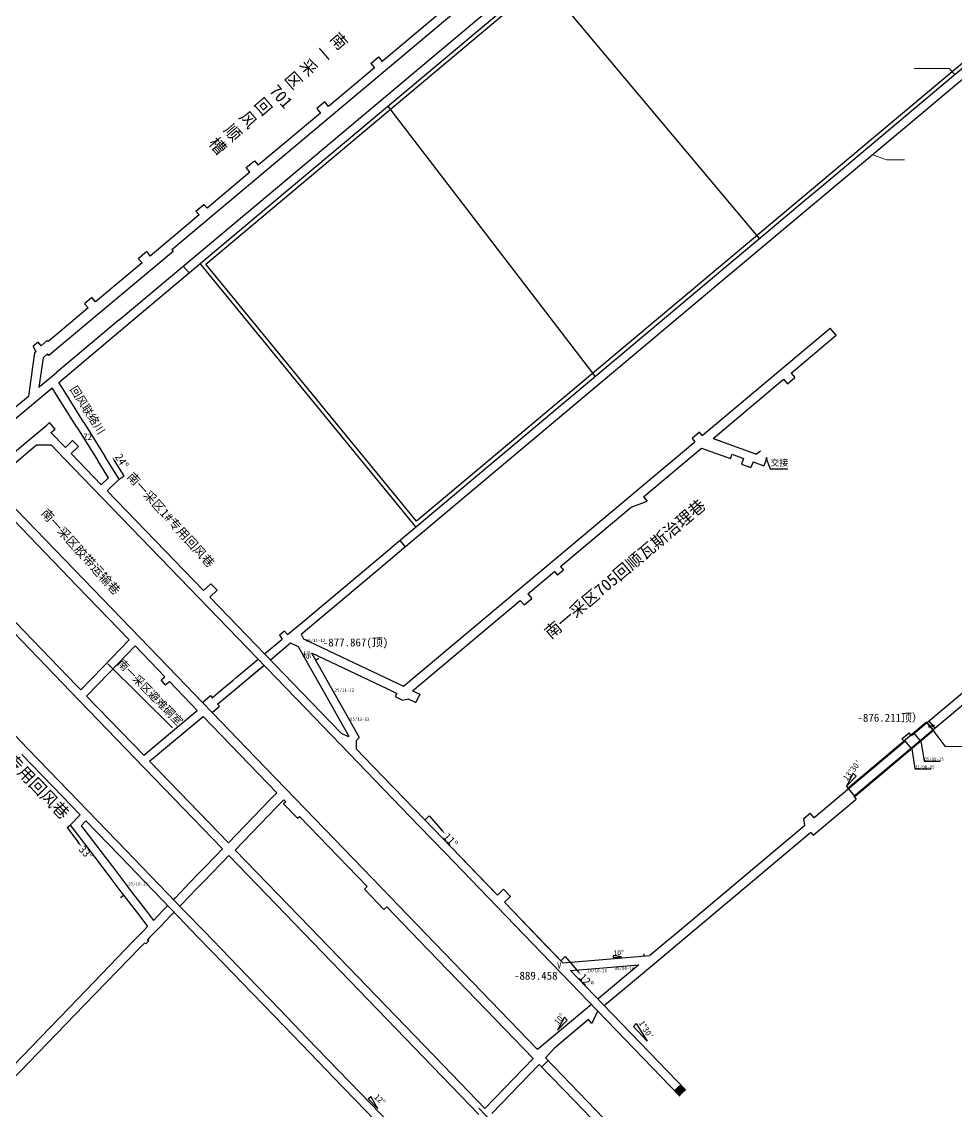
# Model space of a CAD drawing. Header units: millimetres. Extents: x 41513366 to 41522434, y 4590966 to 4600634.
# Drawn here: x 41518859 to 41519326, y 4593962 to 4594506 of the extents above; entities that cross this region are included whole.
import ezdxf

# ---------------------------------------------------------------- set-up
doc = ezdxf.new("R2010")
doc.units = ezdxf.units.MM
doc.linetypes.add('ACAD_ISO04W100', pattern=[30, 24, -3, 0, -3])
doc.layers.get('0').update_dxf_attribs({"lineweight": 18})
for name, color, linetype, lineweight in [('2014年工作面月末位置', 150, 'Continuous', 18), ('2016年12煤进尺', 7, 'Continuous', 18), ('7煤巷道', 6, 'Continuous', 18), ('7煤巷道名称', 6, 'Continuous', 18), ('图纸改动标记', 2, 'Continuous', 18), ('岩巷', 30, 'Continuous', 18), ('岩巷巷道名称', 30, 'Continuous', 18), ('设计', 4, 'Continuous', 18)]:
    doc.layers.add(name, color=color, linetype=linetype, lineweight=lineweight)
doc.styles.add('仿宋_GB2312', font='')
doc.styles.add('正等线体', font='simhei.ttf')
doc.styles.get('仿宋_GB2312').set_extended_font_data('宋体')

# ---------------------------------------------------------------- blocks, each defined once
blk = doc.blocks.new('*X38')
at = {"layer": '岩巷巷道名称', "linetype": 'Continuous', "lineweight": -2}
blk.add_hatch(color=0, dxfattribs=at).paths.add_polyline_path([(41518901.89, 4594185.55), (41518903.89, 4594184.01), (41518903.45, 4594183.56)], flags=0)
at = {"layer": '岩巷巷道名称', "color": 0, "linetype": 'Continuous', "lineweight": -2}
blk.add_line((41518901.89, 4594185.55), (41518934.17, 4594153.55), dxfattribs=at)
at = {"layer": '岩巷巷道名称', "color": 0, "lineweight": -2}
blk.add_line((41518934.17, 4594153.55), (41518934.17, 4594153.55), dxfattribs=at)
blk = doc.blocks.new('*X39')
at = {"layer": '图纸改动标记', "color": 3, "linetype": 'ByBlock', "lineweight": 0, "ltscale": 2}
for p, q in [((41519322.24, 4594483.04), (41519304.78, 4594483.04)), ((41519325.08, 4594480), (41519322.24, 4594483.04))]:
    blk.add_line(p, q, dxfattribs=at)
blk = doc.blocks.new('*X40')
at = {"layer": '图纸改动标记', "linetype": 'Continuous', "lineweight": 0, "ltscale": 2}
blk.add_hatch(color=0, dxfattribs=at).paths.add_polyline_path([(41519284.14, 4594439.9), (41519286.59, 4594439.32), (41519286.38, 4594438.74)], flags=0)
at = {"layer": '图纸改动标记', "color": 0, "linetype": 'Continuous', "lineweight": 0, "ltscale": 2}
for p, q in [((41519284.14, 4594439.9), (41519290.88, 4594437.39)), ((41519290.88, 4594437.39), (41519299.88, 4594437.39))]:
    blk.add_line(p, q, dxfattribs=at)
at = {"layer": '图纸改动标记', "color": 0, "linetype": 'ByBlock', "lineweight": 0, "ltscale": 2}
blk.add_line((41519299.88, 4594437.39), (41519299.88, 4594437.39), dxfattribs=at)

msp = doc.modelspace()

# ---------------------------------------------------------------- hatches: boundary and pattern name
at = {"layer": '图纸改动标记', "lineweight": -3, "ltscale": 2}
msp.add_hatch(color=3, dxfattribs=at).paths.add_polyline_path([(41519190.6653, 4593972.545), (41519187.8867, 4593975.4224), (41519184.8733, 4593972.5124), (41519187.6441, 4593969.6274)], flags=0)
at = {"layer": '岩巷', "lineweight": -3}
h = msp.add_hatch(color=256, dxfattribs=at)
h.paths.add_polyline_path([(41518904.0199, 4594288.8838), (41518905.2202, 4594286.0718), (41518905.6328, 4594286.3542)], flags=0)
h.paths.add_polyline_path([(41518904.0199, 4594288.8838), (41518905.6328, 4594286.3542), (41518906.0359, 4594286.6501)], flags=0)
for points in [[(41519068.7903, 4594103.15), (41519068.0404, 4594102.4885), (41519070.4, 4594100.5695)], [(41518887.2854, 4594096.8785), (41518886.4911, 4594096.2709), (41518888.7111, 4594094.192)], [(41519136.6405, 4594032.8895), (41519135.8906, 4594032.228), (41519138.2501, 4594030.309)]]:
    msp.add_hatch(color=256, dxfattribs=at).paths.add_polyline_path(points, flags=0)

# ---------------------------------------------------------------- linework, layer by layer
at = {"color": 3, "lineweight": -3, "ltscale": 0.001}
msp.add_line((41519118.597, 4593984.1358), (41519121.9058, 4593987.3311), dxfattribs=at)
at = {"color": 30, "lineweight": -3, "ltscale": 2}
msp.add_lwpolyline([(41519005.6575, 4594187.4457), (41519007.3247, 4594188.3855)], dxfattribs=at)
at = {"color": 4, "lineweight": -3, "ltscale": 0.3}
msp.add_lwpolyline([(41518881.919, 4594013.1515), (41518881.9192, 4594013.1513)], dxfattribs=at)
at = {"layer": '2014年工作面月末位置', "color": 150, "lineweight": -3, "ltscale": 0.5}
for p, q in [((41519227.4894, 4594398.1077), (41519118.1498, 4594528.2803)), ((41519145.4049, 4594329.3196), (41519041.8351, 4594464.3337)), ((41519055.7706, 4594254.0191), (41518948.0042, 4594385.5118))]:
    msp.add_line(p, q, dxfattribs=at)
at = {"layer": '2014年工作面月末位置', "color": 150, "lineweight": -3}
msp.add_lwpolyline([(41520222.9218, 4595348.1081), (41519441.0702, 4594692.0559), (41519496.2798, 4594626.2596), (41519056.0359, 4594256.8506), (41518950.834, 4594385.2142), (41520168.4732, 4595406.9954), (41520171.4287, 4595409.4753), (41520222.922, 4595348.1079)], dxfattribs=at)
at = {"layer": '2016年12煤进尺', "color": 0, "lineweight": -3, "ltscale": 2}
for p, q in [((41518942.4426, 4594380.8451), (41518939.5504, 4594384.292)), ((41519047.717, 4594247.2594), (41519050.4167, 4594244.0419)), ((41518949.0671, 4594166.3111), (41518953.9416, 4594161.2633))]:
    msp.add_line(p, q, dxfattribs=at)
at = {"layer": '2016年12煤进尺', "color": 1, "lineweight": -3, "ltscale": 2}
msp.add_line((41519087.169, 4593963.56), (41519155.538, 4593892.762), dxfattribs=at)
at = {"layer": '7煤巷道', "lineweight": -3}
for p, q in [((41519063.3476, 4594488.1702), (41519512.281, 4594864.87)), ((41519066.2402, 4594484.7228), (41519166.8577, 4594569.1509)), ((41519321.2501, 4594476.7812), (41519349.1227, 4594500.1691)), ((41519323.9494, 4594473.5644), (41519351.8219, 4594496.9523)), ((41518982.4607, 4594420.298), (41519063.3476, 4594488.1702)), ((41518985.3534, 4594416.8507), (41519066.2401, 4594484.7229)), ((41519033.1877, 4594485.5752), (41519037.0179, 4594488.7891)), ((41519033.1877, 4594485.5752), (41519035.0518, 4594483.3537)), ((41519037.0179, 4594488.7891), (41519038.882, 4594486.5676)), ((41519304.3972, 4594462.6399), (41519321.2501, 4594476.7812)), ((41519307.0964, 4594459.4231), (41519323.9494, 4594473.5644)), ((41519258.4346, 4594424.0727), (41519304.3972, 4594462.6399)), ((41519261.1338, 4594420.8559), (41519307.0964, 4594459.4231)), ((41519259.8381, 4594425.5115), (41519259.8602, 4594425.53)), ((41518907.4885, 4594357.3889), (41518982.4607, 4594420.298)), ((41519206.7387, 4594375.2118), (41519261.1344, 4594420.8553)), ((41519250.0081, 4594417.002), (41519258.4346, 4594424.0727)), ((41518910.3811, 4594353.9415), (41518985.3533, 4594416.8508)), ((41519230.8505, 4594400.9269), (41519250.0081, 4594417.002)), ((41519204.039, 4594378.4293), (41519230.8505, 4594400.9269)), ((41519169.567, 4594349.5038), (41519204.039, 4594378.4293)), ((41519172.2667, 4594346.2864), (41519206.7387, 4594375.2118)), ((41518907.4886, 4594357.3887), (41518876.2301, 4594331.1598)), ((41518877.3015, 4594326.1845), (41518910.3814, 4594353.9413)), ((41519137.3583, 4594322.4774), (41519169.567, 4594349.5038)), ((41519265.7809, 4594349.7456), (41519262.824, 4594353.2694)), ((41519140.058, 4594319.26), (41519172.2667, 4594346.2864)), ((41518868.4188, 4594324.6055), (41518876.2301, 4594331.1599)), ((41519239.5278, 4594327.7166), (41519241.4561, 4594325.4185)), ((41519241.4561, 4594325.4185), (41519245.2097, 4594328.5681)), ((41519243.2814, 4594330.8663), (41519245.2097, 4594328.5681)), ((41518876.7072, 4594319.2101), (41518874.0525, 4594323.4583)), ((41518880.269, 4594321.4359), (41518877.3015, 4594326.1845)), ((41519047.0538, 4594246.7029), (41519137.3583, 4594322.4774)), ((41519049.7535, 4594243.4855), (41519140.058, 4594319.26)), ((41519204.3541, 4594298.202), (41519207.9132, 4594296.9065)), ((41519204.3541, 4594298.202), (41519226.0549, 4594290.3031)), ((41519198.5885, 4594293.3641), (41519212.9776, 4594288.1266)), ((41519212.9776, 4594288.1266), (41519213.888, 4594290.2621)), ((41519213.888, 4594290.2621), (41519219.5479, 4594288.202)), ((41519227.9121, 4594291.8616), (41519226.0549, 4594290.3031)), ((41519219.5479, 4594288.202), (41519218.5218, 4594285.3829)), ((41519218.5218, 4594285.3829), (41519223.2203, 4594283.6727)), ((41519224.2464, 4594286.4918), (41519223.2203, 4594283.6727)), ((41519224.2464, 4594286.4918), (41519229.6596, 4594284.5214)), ((41519231.0961, 4594288.4681), (41519229.6596, 4594284.5214)), ((41519230.612, 4594288.6443), (41519231.0961, 4594288.4681)), ((41518839.8637, 4594272.7727), (41518886.5471, 4594224.4306)), ((41518843.3851, 4594275.7477), (41518889.8558, 4594227.6259)), ((41519169.5884, 4594269.0304), (41519171.3882, 4594266.8855)), ((41519163.3834, 4594263.8238), (41519171.3882, 4594266.8855)), ((41518883.1274, 4594171.8286), (41518810.0067, 4594247.5473)), ((41518813.2224, 4594250.2642), (41518886.121, 4594174.7713)), ((41519037.2074, 4594238.4408), (41519047.0538, 4594246.7029)), ((41519039.9072, 4594235.2234), (41519049.7529, 4594243.4862)), ((41518998.061, 4594205.5931), (41519037.2074, 4594238.4408)), ((41518998.3721, 4594200.3712), (41519039.9072, 4594235.2234)), ((41519125.0812, 4594231.6844), (41519126.5596, 4594229.9225)), ((41519129.5472, 4594232.4294), (41519126.5596, 4594229.9225)), ((41519128.0688, 4594234.1913), (41519129.5472, 4594232.4294)), ((41518886.5471, 4594224.4306), (41518912.4986, 4594197.557)), ((41518889.8558, 4594227.6259), (41518936.4337, 4594179.393)), ((41519109.8493, 4594214.987), (41519113.6795, 4594218.201)), ((41519111.7512, 4594220.4991), (41519113.6795, 4594218.201)), ((41519107.9209, 4594217.2852), (41519109.8493, 4594214.987)), ((41519383.8476, 4594216.9999), (41519303.4997, 4594149.5808)), ((41518991.6922, 4594200.2502), (41518998.061, 4594205.5931)), ((41518980.1361, 4594190.5536), (41518988.9344, 4594197.9362)), ((41518999.6844, 4594198.0428), (41519005.5888, 4594195.2364)), ((41518915.4179, 4594194.534), (41518930.3541, 4594179.0671)), ((41518983.0608, 4594187.525), (41518993.1991, 4594196.032)), ((41518968.6846, 4594175.4618), (41518977.6953, 4594183.0227)), ((41518888.3093, 4594172.5093), (41518886.123, 4594174.7732)), ((41518930.5398, 4594175.0456), (41518928.4829, 4594177.4969)), ((41518932.5824, 4594176.7596), (41518946.5096, 4594162.3376)), ((41518936.4337, 4594179.393), (41518949.0671, 4594166.3111)), ((41518967.1505, 4594174.1746), (41518968.6846, 4594175.4618)), ((41518919.9876, 4594133.6595), (41518883.1274, 4594171.8286)), ((41518919.7862, 4594139.9139), (41518891.2286, 4594169.4862)), ((41518919.7862, 4594139.9139), (41518946.5096, 4594162.3376)), ((41518922.7108, 4594136.8853), (41518949.4163, 4594159.3276)), ((41518949.4163, 4594159.3276), (41518986.2465, 4594121.1888)), ((41518953.9416, 4594161.2633), (41518971.1764, 4594143.416)), ((41519311.1914, 4594156.0348), (41519314.1367, 4594152.5015)), ((41519298.6903, 4594148.156), (41519302.2141, 4594151.1129)), ((41519299.9759, 4594146.624), (41519298.6903, 4594148.156)), ((41519303.4997, 4594149.5808), (41519302.2141, 4594151.1129)), ((41518971.1764, 4594143.416), (41519029.5322, 4594082.9868)), ((41519299.9759, 4594146.6239), (41519254.7793, 4594108.6994)), ((41518962.058, 4594096.1401), (41518922.7108, 4594136.8853)), ((41518959.1385, 4594093.1167), (41518919.9872, 4594133.6591)), ((41518982.7698, 4594117.5885), (41518962.058, 4594096.1401)), ((41519254.2969, 4594099.94), (41519275.7461, 4594117.9381)), ((41519274.5891, 4594119.317), (41519275.7461, 4594117.9381)), ((41518986.3666, 4594114.1152), (41518965.5334, 4594092.5412)), ((41519249.5815, 4594108.2542), (41519252.8509, 4594110.9976)), ((41519254.7793, 4594108.6994), (41519252.8509, 4594110.9976)), ((41519250.183, 4594104.8427), (41519192.4556, 4594056.4036)), ((41519250.183, 4594104.8427), (41519249.5815, 4594108.2542)), ((41519253.1399, 4594101.3189), (41519254.2969, 4594099.94)), ((41518999.7951, 4594051.0155), (41518962.3358, 4594089.8057)), ((41519002.8165, 4594053.9332), (41518965.5334, 4594092.5412)), ((41519029.5322, 4594082.9868), (41519060.7916, 4594050.6168)), ((41519041.2376, 4594064.2439), (41519057.4828, 4594047.4215)), ((41519087.3115, 4593960.3899), (41518999.7951, 4594051.0155)), ((41519060.7916, 4594050.6168), (41519116.4993, 4593992.9297)), ((41519120.5365, 4593988.7491), (41519162.1911, 4593945.6145))]:
    msp.add_line(p, q, dxfattribs=at)
at = {"layer": '7煤巷道', "color": 4, "lineweight": -3}
msp.add_line((41519230.612, 4594288.6443), (41519231.0961, 4594288.4681), dxfattribs=at)
at = {"layer": '7煤巷道', "lineweight": -3}
for points in [[(41519279.7644, 4594682.8148), (41518933.7536, 4594392.4813)], [(41519100.649, 4594538.3956), (41519038.882, 4594486.5676)], [(41519035.0518, 4594483.3537), (41519012.0703, 4594464.0702)], [(41519012.0703, 4594464.0702), (41519010.2062, 4594466.2917), (41519006.2228, 4594462.9493), (41519008.0868, 4594460.7277)], [(41519008.0868, 4594460.7277), (41518976.9872, 4594434.6324)], [(41518972.8505, 4594431.1614), (41518970.9222, 4594433.4595), (41518975.0589, 4594436.9306), (41518976.9872, 4594434.6324)], [(41518972.8505, 4594431.1614), (41518951.4012, 4594413.1635)], [(41518947.4991, 4594409.8796), (41518945.8874, 4594411.8004), (41518949.7942, 4594415.0786), (41518951.406, 4594413.1578)], [(41519629.1009, 4594416.7882), (41519274.5891, 4594119.317)], [(41518947.4943, 4594409.8853), (41518922.9808, 4594389.3163)], [(41518933.7534, 4594392.4816), (41518934.4605, 4594391.639), (41518872.4108, 4594339.5732), (41518871.7037, 4594340.4159), (41518869.4543, 4594338.5284), (41518867.8238, 4594327.1436)], [(41518918.9223, 4594385.9108), (41518917.0598, 4594388.1337), (41518921.1215, 4594391.5321), (41518922.9856, 4594389.3105)], [(41518918.9223, 4594385.9108), (41518895.7097, 4594366.4334)], [(41518892.0326, 4594363.3481), (41518877.8827, 4594351.475)], [(41519198.8326, 4594299.5737), (41519262.824, 4594353.2694)], [(41519243.2815, 4594330.8662), (41519265.7809, 4594349.7456)], [(41518865.9026, 4594341.4225), (41518865.2437, 4594340.8696), (41518863.3693, 4594327.7816)], [(41518863.3693, 4594327.7816), (41518862.1626, 4594319.356)], [(41518867.8238, 4594327.1436), (41518867.3294, 4594323.6914), (41518868.4188, 4594324.6055)], [(41519204.3541, 4594298.202), (41519239.5279, 4594327.7165)], [(41518854.3753, 4594306.9474), (41518874.0525, 4594323.4583)], [(41518851.4827, 4594310.3946), (41518862.1626, 4594319.356)], [(41519198.8326, 4594299.5737), (41519197.4425, 4594301.2304), (41519193.7655, 4594298.145), (41519195.1556, 4594296.4883)], [(41519049.5744, 4594174.3299), (41519195.1556, 4594296.4883)], [(41519169.5887, 4594269.03), (41519198.5885, 4594293.3641)], [(41519128.0693, 4594234.1907), (41519163.3849, 4594263.8243)], [(41519111.7517, 4594220.4985), (41519125.0817, 4594231.6838)], [(41519054.1429, 4594172.1584), (41519107.9215, 4594217.2845)], [(41518991.6922, 4594200.2502), (41518990.0454, 4594201.891), (41518987.5941, 4594199.8341), (41518988.9344, 4594197.9362)], [(41518912.4986, 4594197.557), (41518899.2998, 4594183.8899), (41518888.3073, 4594172.5073)], [(41518998.3716, 4594200.3721), (41518999.6844, 4594198.0428)], [(41518915.4179, 4594194.534), (41518902.321, 4594180.9722), (41518891.2267, 4594169.4842)], [(41518993.1991, 4594196.032), (41518997.0203, 4594194.2158)], [(41519003.6141, 4594191.0818), (41519041.5486, 4594173.0531)], [(41519005.5888, 4594195.2364), (41519043.5227, 4594177.208), (41519049.5744, 4594174.3299)], [(41518949.0671, 4594166.3111), (41518953.1223, 4594169.7138), (41518954.0222, 4594168.6414), (41518957.8628, 4594171.864), (41518964.4508, 4594177.392), (41518965.9848, 4594178.6792), (41518974.9956, 4594186.2401), (41518976.9109, 4594187.8473)], [(41518953.9416, 4594161.2633), (41518957.6219, 4594164.3514), (41518956.7219, 4594165.424), (41518979.8356, 4594184.8187)], [(41518888.3073, 4594172.5073), (41518886.121, 4594174.7713)], [(41518928.4829, 4594177.4969), (41518930.3541, 4594179.0671)], [(41518930.5398, 4594175.0456), (41518932.5824, 4594176.7596)], [(41518919.7843, 4594139.9124), (41518891.2267, 4594169.4842)], [(41519041.5473, 4594173.0506), (41519046.2573, 4594170.8126), (41519045.4853, 4594169.1877), (41519049.0853, 4594167.4771), (41519051.8574, 4594168.1518), (41519055.6992, 4594166.3264)], [(41519054.1417, 4594172.159), (41519057.673, 4594170.4806), (41519055.6892, 4594166.3055)], [(41518962.0567, 4594096.1388), (41518923.007, 4594136.5753)], [(41518982.7698, 4594117.5885), (41518986.2465, 4594121.1888)], [(41518986.3666, 4594114.1152), (41518989.7219, 4594117.5899), (41518990.7112, 4594116.5655), (41518989.7039, 4594115.5928), (41518996.6505, 4594108.3994), (41518997.6576, 4594109.372), (41519031.5122, 4594074.3145)], [(41519253.1399, 4594101.3189), (41519173.9633, 4594034.8817)], [(41518959.1385, 4594093.1167), (41518955.6631, 4594089.5178), (41518949.9932, 4594083.6462), (41518947.2146, 4594080.7688), (41518943.0467, 4594076.4527), (41518935.4056, 4594068.5399), (41518934.6718, 4594067.78)], [(41518962.3358, 4594089.8057), (41518958.8605, 4594086.2068), (41518953.3022, 4594080.4509), (41518950.5236, 4594077.5734), (41518946.3557, 4594073.2573), (41518938.7146, 4594065.3445), (41518937.8692, 4594064.469)], [(41518966.6673, 4594091.3645), (41518965.5322, 4594092.5399)], [(41518908.3992, 4594071.7136), (41518909.6964, 4594070.0132), (41518917.2456, 4594060.1176)], [(41518911.7383, 4594074.2611), (41518913.0356, 4594072.5608), (41518920.5849, 4594062.665)], [(41519031.5122, 4594074.3145), (41519030.0735, 4594072.9252), (41519039.7987, 4594062.8544), (41519041.2374, 4594064.2437)], [(41518908.1063, 4594068.8001), (41518909.6964, 4594070.0132)], [(41518917.2456, 4594060.1176), (41518921.671, 4594054.3168)], [(41518920.5849, 4594062.665), (41518924.6222, 4594057.3729)], [(41518929.8484, 4594062.7851), (41518924.6222, 4594057.3729)], [(41518931.7525, 4594064.7568), (41518929.8484, 4594062.7851)], [(41518934.9499, 4594061.4459), (41518933.1575, 4594059.5897)], [(41518933.1575, 4594059.5897), (41518928.0806, 4594054.3322)], [(41519192.4557, 4594056.4035), (41519172.7615, 4594039.8782)], [(41518921.671, 4594054.3168), (41518919.4301, 4594051.9962), (41518914.5675, 4594046.9607), (41518886.7817, 4594018.1867)], [(41518928.0806, 4594054.3322), (41518922.7391, 4594048.8008)], [(41519090.2307, 4593963.413), (41519069.5146, 4593984.8645), (41519002.8153, 4594053.932)], [(41518917.8766, 4594043.7653), (41518890.0907, 4594014.9913)], [(41518920.269, 4594046.2429), (41518917.8766, 4594043.7653)], [(41518921.7149, 4594047.7382), (41518922.2744, 4594047.1704), (41518920.8294, 4594045.6741), (41518920.2699, 4594046.2419)], [(41518922.7391, 4594048.8008), (41518921.7139, 4594047.7392)], [(41519090.2307, 4593963.413), (41519114.4199, 4593988.4613), (41519057.4828, 4594047.4215)], [(41519167.1757, 4594035.1912), (41519148.0248, 4594019.1216)], [(41519173.9633, 4594034.8817), (41519151.0738, 4594015.6752)], [(41518886.7817, 4594018.1867), (41518849.9654, 4593980.0611)], [(41518890.0907, 4594014.9913), (41518853.2744, 4593976.8657)], [(41519093.7061, 4593960.9657), (41519117.3392, 4593985.4383), (41519135.2943, 4593966.8453), (41519158.8823, 4593942.4192)]]:
    msp.add_lwpolyline(points, dxfattribs=at)
at = {"layer": '图纸改动标记', "color": 1, "lineweight": -3, "ltscale": 2}
msp.add_lwpolyline([(41519230.612, 4594288.6443), (41519232.7689, 4594283.0704), (41519241.5755, 4594283.0704)], dxfattribs=at)
at = {"layer": '图纸改动标记', "color": 6, "linetype": 'Continuous', "lineweight": -3, "ltscale": 2}
for points in [[(41519315.2487, 4594153.4345), (41519312.2919, 4594156.9583)], [(41519314.1367, 4594152.5015), (41519320.0776, 4594144.3558), (41519335.2094, 4594144.2803)]]:
    msp.add_lwpolyline(points, dxfattribs=at)
at = {"layer": '图纸改动标记', "color": 4, "linetype": 'Continuous', "lineweight": -3, "ltscale": 2}
msp.add_lwpolyline([(41519274.9671, 4594119.6259), (41519274.963, 4594119.6308)], dxfattribs=at)
at = {"layer": '图纸改动标记', "color": 6, "linetype": 'Continuous', "lineweight": -3, "ltscale": 2}
msp.add_circle((41519312.6707, 4594154.2739), 0.5102, dxfattribs=at)
at = {"layer": '岩巷', "lineweight": -3}
for p, q in [((41518889.8651, 4594306.0799), (41518880.269, 4594321.4359)), ((41518886.3034, 4594303.8541), (41518876.7072, 4594319.2101)), ((41518889.8651, 4594306.0799), (41518900.5329, 4594289.0092)), ((41518886.3034, 4594303.8541), (41518896.9711, 4594286.7834)), ((41518907.4776, 4594277.8961), (41518900.5329, 4594289.0092)), ((41518902.1136, 4594278.5543), (41518896.9711, 4594286.7834)), ((41518910.0053, 4594279.5119), (41518905.6343, 4594286.3554)), ((41518898.5128, 4594275.0765), (41518902.1136, 4594278.5543)), ((41518901.4304, 4594272.0553), (41518907.4776, 4594277.8961)), ((41518907.4776, 4594277.8961), (41518910.0053, 4594279.5119)), ((41519310.9507, 4594156.4015), (41519271.7491, 4594123.461)), ((41519310.9507, 4594156.4015), (41519314.4092, 4594152.2545)), ((41519314.4092, 4594152.2545), (41519308.1253, 4594146.9816)), ((41519062.4872, 4594109.5911), (41519068.428, 4594102.8423)), ((41518881.4469, 4594103.7436), (41518886.9025, 4594096.5968)), ((41519130.3374, 4594039.3306), (41519136.2782, 4594032.5818)), ((41519145.2602, 4594037.554), (41519172.7615, 4594039.8782)), ((41519129.1979, 4594036.1965), (41519145.2602, 4594037.554)), ((41519132.9611, 4594032.2996), (41519145.6139, 4594033.3689)), ((41519145.6139, 4594033.3689), (41519167.1757, 4594035.1912)), ((41519141.9386, 4594016.957), (41519187.646, 4593969.6255)), ((41519144.858, 4594019.98), (41519190.667, 4593972.5428)), ((41519148.0248, 4594019.1216), (41519146.7277, 4594018.0439)), ((41519143.4881, 4594015.3525), (41519116.4993, 4593992.9298)), ((41519146.45, 4594011.7231), (41519143.7666, 4594005.8886)), ((41519146.7471, 4594011.977), (41519146.45, 4594011.7231)), ((41519151.0738, 4594015.6752), (41519149.9457, 4594014.711)), ((41519142.0364, 4594007.9506), (41519125.1006, 4593993.4752)), ((41519143.7666, 4594005.8886), (41519142.0364, 4594007.9506))]:
    msp.add_line(p, q, dxfattribs=at)
at = {"layer": '岩巷', "color": 6, "linetype": 'ByBlock', "lineweight": -3, "ltscale": 0.5}
for points in [[(41518895.7096, 4594366.4335), (41518893.9098, 4594368.5784), (41518890.2328, 4594365.493), (41518892.0326, 4594363.3481)], [(41518877.8827, 4594351.475), (41518872.0235, 4594346.5596), (41518871.5722, 4594347.0948), (41518868.5157, 4594344.5172), (41518867.0373, 4594346.2791), (41518864.589, 4594344.2247), (41518865.8957, 4594341.4167)]]:
    msp.add_lwpolyline(points, dxfattribs=at)
at = {"layer": '岩巷', "lineweight": -3}
for points in [[(41518870.4626, 4594304.1231), (41518871.1679, 4594304.719), (41518872.7542, 4594306.0592)], [(41518875.4694, 4594302.8548), (41518872.7588, 4594306.0631)], [(41518860.6006, 4594295.7909), (41518870.4626, 4594304.1231)], [(41518873.3866, 4594301.0952), (41518873.8785, 4594301.5107), (41518875.4694, 4594302.8548)], [(41518873.3866, 4594301.0952), (41518880.6089, 4594293.6164)], [(41518819.5416, 4594187.0011), (41518799.3962, 4594207.8624), (41518785.5552, 4594222.1951), (41518785.8614, 4594222.4538), (41518783.3652, 4594225.0387), (41518808.2299, 4594246.0462), (41518829.5707, 4594264.0764), (41518866.1502, 4594294.9813)], [(41518824.0867, 4594264.9414), (41518860.6006, 4594295.7909)], [(41518866.1502, 4594294.9813), (41518873.5144, 4594294.9168)], [(41518873.5144, 4594294.9168), (41518879.6993, 4594288.5121), (41519000.565, 4594163.3528)], [(41518880.6089, 4594293.6164), (41518884.2057, 4594297.0897)], [(41518887.1232, 4594294.0684), (41518884.2057, 4594297.0897)], [(41518883.5265, 4594290.5952), (41518887.1232, 4594294.0684)], [(41518883.5265, 4594290.5952), (41518898.5128, 4594275.0765)], [(41518901.4304, 4594272.0553), (41518949.6298, 4594222.1436)], [(41518953.2265, 4594225.6169), (41518949.6298, 4594222.1436)], [(41518953.2265, 4594225.6169), (41518956.4219, 4594222.3079)], [(41518956.4219, 4594222.3079), (41518952.8252, 4594218.8346)], [(41518952.8252, 4594218.8346), (41519003.5863, 4594166.2704)], [(41518997.0203, 4594194.2158), (41519002.3224, 4594184.8091)], [(41519003.6113, 4594191.076), (41519005.9812, 4594186.8713)], [(41519005.9812, 4594186.8713), (41519014.2883, 4594172.1333)], [(41519002.3224, 4594184.8091), (41519010.6295, 4594170.071)], [(41519010.6295, 4594170.071), (41519018.9542, 4594155.3016)], [(41519014.2883, 4594172.1333), (41519022.613, 4594157.3638)], [(41519003.5863, 4594166.2704), (41519018.3829, 4594150.9481)], [(41519000.565, 4594163.3528), (41519031.1304, 4594131.7016)], [(41518861.9074, 4594143.1299), (41518852.1889, 4594153.1937)], [(41519018.9542, 4594155.3016), (41519022.2316, 4594149.4869)], [(41519022.613, 4594157.3638), (41519027.4844, 4594148.7211)], [(41519018.3829, 4594150.9481), (41519021.9688, 4594149.2331)], [(41519022.2316, 4594149.4869), (41519021.9688, 4594149.2331)], [(41519025.8919, 4594147.1831), (41519025.8852, 4594143.1793)], [(41519027.4844, 4594148.7211), (41519025.8919, 4594147.1831)], [(41519303.5622, 4594143.1062), (41519300.0911, 4594147.2428)], [(41519308.1482, 4594146.9543), (41519304.6772, 4594151.0909)], [(41518877.4669, 4594127.0176), (41518861.9074, 4594143.1299)], [(41519025.8852, 4594143.1793), (41519034.1517, 4594134.6192)], [(41519308.1482, 4594146.9543), (41519275.2202, 4594119.3243)], [(41519303.5622, 4594143.1062), (41519305.1196, 4594133.0674), (41519313.1225, 4594133.1118)], [(41519308.1482, 4594146.9543), (41519309.7056, 4594136.9156), (41519317.7085, 4594136.9599)], [(41518874.445, 4594124.0993), (41518858.8856, 4594140.2118)], [(41519031.1304, 4594131.7016), (41519057.2149, 4594104.6905)], [(41519034.1517, 4594134.6192), (41519060.2362, 4594107.608)], [(41519270.9049, 4594124.4825), (41519275.7667, 4594129.5169), (41519274.3323, 4594130.9464), (41519270.9049, 4594124.4825)], [(41518910.8104, 4594092.4892), (41518877.4669, 4594127.0176)], [(41519270.9049, 4594124.4825), (41519275.7667, 4594129.5169)], [(41518887.9838, 4594110.08), (41518874.445, 4594124.0993)], [(41519275.2433, 4594119.2967), (41519270.9049, 4594124.4825)], [(41518887.9838, 4594110.08), (41518883.037, 4594104.9567)], [(41519062.4872, 4594109.5911), (41519060.3315, 4594107.5093)], [(41518881.4469, 4594103.7436), (41518883.037, 4594104.9567)], [(41518883.037, 4594104.9567), (41518886.4765, 4594100.4485)], [(41518890.9032, 4594107.0569), (41518888.565, 4594104.6353), (41518889.8162, 4594102.9953)], [(41518907.7892, 4594089.5716), (41518890.9032, 4594107.0569)], [(41519057.2149, 4594104.6905), (41519070.5024, 4594090.931)], [(41519060.2362, 4594107.608), (41519073.5236, 4594093.8486)], [(41519060.2362, 4594107.608), (41519096.5405, 4594070.014)], [(41518886.4765, 4594100.4485), (41518895.1386, 4594089.0947)], [(41518889.8162, 4594102.9953), (41518898.4787, 4594091.6411)], [(41519073.5236, 4594093.8486), (41519090.5428, 4594076.2248)], [(41518895.1386, 4594089.0947), (41518900.7687, 4594081.7152)], [(41518898.4787, 4594091.6411), (41518904.1078, 4594084.2627)], [(41518920.2981, 4594076.6183), (41518907.7892, 4594089.5716)], [(41518923.3193, 4594079.5359), (41518910.8104, 4594092.4892)], [(41519070.5024, 4594090.931), (41519087.5216, 4594073.3072)], [(41518904.1078, 4594084.2627), (41518911.7383, 4594074.2611)], [(41518900.7687, 4594081.7152), (41518908.3992, 4594071.7136)], [(41518937.071, 4594059.2494), (41518920.2981, 4594076.6183)], [(41518940.1725, 4594062.0838), (41518923.3193, 4594079.5359)], [(41519087.5216, 4594073.3072), (41519118.5544, 4594041.1719)], [(41519090.5428, 4594076.2248), (41519096.5405, 4594070.014)], [(41519099.6337, 4594073.001), (41519096.5405, 4594070.014)], [(41519099.6337, 4594073.001), (41519103.107, 4594069.4044)], [(41519103.107, 4594069.4044), (41519100.0138, 4594066.4173)], [(41519100.0138, 4594066.4173), (41519121.5757, 4594044.0895)], [(41519100.0138, 4594066.4173), (41519129.1979, 4594036.1965)], [(41518949.8977, 4594052.0131), (41518940.1725, 4594062.0838)], [(41518946.8765, 4594049.0955), (41518937.1513, 4594059.1663)], [(41518962.8253, 4594038.6261), (41518949.8977, 4594052.0131)], [(41518959.804, 4594035.7085), (41518946.8765, 4594049.0955)], [(41519121.5757, 4594044.0895), (41519129.1979, 4594036.1965)], [(41518971.6191, 4594029.5198), (41518962.8253, 4594038.6261)], [(41519118.5544, 4594041.1719), (41519133.2444, 4594025.9601)], [(41519130.3374, 4594039.3306), (41519128.1817, 4594037.2488)], [(41519154.3947, 4594038.8438), (41519158.4878, 4594039.1179), (41519154.3327, 4594039.8219), (41519154.3947, 4594038.8438)], [(41519169.8804, 4594039.6347), (41519169.7906, 4594040.698)], [(41518968.6997, 4594026.4968), (41518959.8041, 4594035.7086)], [(41518987.9235, 4594012.6362), (41518971.6191, 4594029.5198)], [(41519132.9611, 4594032.2996), (41519144.858, 4594019.98)], [(41518985.0814, 4594009.5331), (41518968.6997, 4594026.4968)], [(41519133.2444, 4594025.9601), (41519141.9386, 4594016.957)], [(41519001.5163, 4593998.5605), (41518987.9221, 4594012.6377)], [(41518998.5993, 4593995.535), (41518985.0814, 4594009.5331)], [(41519126.5754, 4594002.5757), (41519131.4372, 4594007.61), (41519130.0028, 4594009.0395), (41519126.5754, 4594002.5757)], [(41519126.5754, 4594002.5757), (41519131.4372, 4594007.61)], [(41519171.2805, 4593996.9794), (41519164.4926, 4594004.4017), (41519165.9211, 4594005.8371), (41519171.2805, 4593996.9794)], [(41519019.3419, 4593974.0555), (41518998.5993, 4593995.535)], [(41519022.3632, 4593976.973), (41519001.5179, 4593998.5589)], [(41519120.5365, 4593988.7491), (41519125.1006, 4593993.4752)], [(41519025.5182, 4593967.6598), (41519019.3419, 4593974.0555)], [(41519028.4373, 4593970.6831), (41519022.3632, 4593976.973)], [(41519039.7303, 4593952.9428), (41519025.5182, 4593967.6598)], [(41519042.7515, 4593955.8604), (41519028.4373, 4593970.6831)], [(41519031.9728, 4593968.2845), (41519033.2136, 4593969.4465)], [(41519031.9728, 4593968.2845), (41519036.7576, 4593963.1752)], [(41519036.7576, 4593963.1752), (41519033.2136, 4593969.4465)]]:
    msp.add_lwpolyline(points, dxfattribs=at)
msp.add_circle((41519314.2815, 4594154.5872), 0.5102, dxfattribs=at)
at = {"layer": '设计', "color": 3, "linetype": 'ACAD_ISO04W100', "lineweight": -3}
msp.add_lwpolyline([(41519013.6252, 4594188.8701), (41519013.6333, 4594188.8662)], dxfattribs=at)
at = {"layer": '设计', "color": 1, "linetype": 'ACAD_ISO04W100', "lineweight": -3}
msp.add_lwpolyline([(41519165.5001, 4594030.7828), (41519165.5904, 4594030.8586)], dxfattribs=at)

# ---------------------------------------------------------------- block references
at = {"layer": '图纸改动标记', "color": 3, "linetype": 'ByBlock', "lineweight": -3, "ltscale": 2}
msp.add_blockref('*X39', (0, 0), dxfattribs=at)
at = {"layer": '图纸改动标记', "color": 2, "linetype": 'ByBlock', "lineweight": -3, "ltscale": 2}
msp.add_blockref('*X40', (0, 0), dxfattribs=at)
at = {"layer": '岩巷巷道名称', "color": 6, "lineweight": -3}
msp.add_blockref('*X38', (0, 0), dxfattribs=at)

# ---------------------------------------------------------------- texts
at = {"layer": '7煤巷道', "lineweight": -3, "insert": (41519119.2592, 4594202.2217), "char_height": 6, "width": 113.149364, "attachment_point": 1, "rotation": 40.278879, "style": '正等线体'}
msp.add_mtext('南一采区705回顺瓦斯治理巷', dxfattribs=at)
at = {"layer": '7煤巷道名称', "lineweight": -3, "attachment_point": 1}
for s, insert, char_height, width, rotation, style in [('南\\P一\\P采\\P区\\P701\\P回\\P风\\P顺\\P槽', (41519016.9864, 4594501.7722), 6, 183.571457, 310.819535, '仿宋_GB2312'), ('南一采区胶带运输巷', (41518871.4989, 4594263.6587), 4.5, 96.6764, 312.116816, '正等线体')]:
    msp.add_mtext(s, dxfattribs=dict(at, insert=insert, char_height=char_height, width=width, rotation=rotation, style=style))
at = {"layer": '图纸改动标记', "color": 1, "lineweight": -3, "ltscale": 2, "insert": (41519232.9483, 4594287.6671), "char_height": 3.2, "width": 497.291819, "attachment_point": 1, "style": '仿宋_GB2312'}
msp.add_mtext('交接', dxfattribs=at)
at = {"layer": '岩巷', "lineweight": -3, "attachment_point": 1}
for s, insert, char_height, width, rotation, style in [('回风联络川', (41518886.1389, 4594324.9433), 4, 36.845397, 302.070949, '正等线体'), ('24%%D', (41518908.5935, 4594291.1325), 4, 16.889041, 301.76912, '正等线体'), ('南一采区1#专用回风巷', (41518914.433, 4594281.8503), 4.5, 96.6764, 312.116816, '正等线体'), ('南一采区2#专用回风巷', (41518826.6647, 4594170.685), 6, 96.6764, 313.715437, '正等线体'), ("13%%D30'", (41519268.9135, 4594128.7951), 3.05889, 22.318737, 51.402838, '正等线体'), ('11%%D', (41519072.0464, 4594101.5837), 4, 24.635434, 313.676568, '正等线体'), ('33%%D', (41518889.8822, 4594095.3197), 4, 24.635434, 313.676568, '正等线体'), ('10%%D', (41519154.3357, 4594042.3779), 2.5, 22.318737, 3.123908, '正等线体'), ('12%%D', (41519139.8966, 4594031.3232), 4, 24.635434, 313.676568, '正等线体'), ('10%%D', (41519124.584, 4594006.8883), 3.05889, 22.318737, 51.402838, '正等线体'), ("1%%D30'", (41519169.6286, 4594007.7648), 3.11418, 22.722153, 302.330097, '仿宋_GB2312'), ('12%%D', (41519036.7171, 4593970.99), 3.05889, 22.318737, 317.411024, '正等线体')]:
    msp.add_mtext(s, dxfattribs=dict(at, insert=insert, char_height=char_height, width=width, rotation=rotation, style=style))
at = {"layer": '岩巷', "lineweight": -3}
for s, insert, char_height, width, attachment_point, style in [('{\\H0.625x;Z2\\P\\P }', (41518889.6774, 4594300.5885), 5, 4.073034, 1, '正等线体'), ('{\\H0.625x;05/11-12}', (41519000.7326, 4594198.0547), 2.5, 22.357193, 1, '正等线体'), ('-877.867(顶)', (41519009.2555, 4594195.7427), 4, 49.550562, 4, '正等线体'), ('{\\H0.625x;标\\P }', (41518999.1554, 4594191.4372), 5, 4.266152, 1, '正等线体'), ('{\\H0.625x;25/11-12}', (41519015.1531, 4594173.2783), 2.5, 22.357193, 1, '正等线体'), ('{\\H0.625x;05/12-12}', (41519022.843, 4594158.7794), 2.5, 22.357193, 1, '正等线体'), ('-876.211顶）', (41519276.4434, 4594158.3763), 4, 46.41573, 4, '正等线体'), ('{\\H0.625x;05/09-15}', (41519309.8059, 4594138.7388), 2.5, 22.357193, 1, '正等线体'), ('{\\H0.625x;31/08-15}', (41519305.2199, 4594134.8906), 2.5, 22.357193, 1, '正等线体'), ('{\\H0.625x;25/10-13}', (41518912.032, 4594076.4595), 2.5, 22.357193, 1, '正等线体'), ('V', (41519128.497, 4594034.8761), 3.2, 3.235955, 6, '正等线体'), ('10/10-16', (41519151.334, 4594032.0693), 1.6, 13.08, 6, '仿宋_GB2312'), ('30/09-16', (41519165.0602, 4594033.261), 1.6, 13.266667, 6, '仿宋_GB2312'), ('-889.458', (41519104.8191, 4594029.7325), 4, 33.910112, 4, '正等线体')]:
    msp.add_mtext(s, dxfattribs=dict(at, insert=insert, char_height=char_height, width=width, attachment_point=attachment_point, style=style))
at = {"layer": '岩巷巷道名称', "color": 6, "lineweight": -3, "insert": (41518909.1271, 4594188.369), "char_height": 4, "width": 68.151244, "attachment_point": 1, "rotation": 314.417251, "style": '仿宋_GB2312'}
msp.add_mtext('南一采区避难硐室', dxfattribs=at)

doc.saveas('drawing.dxf')
